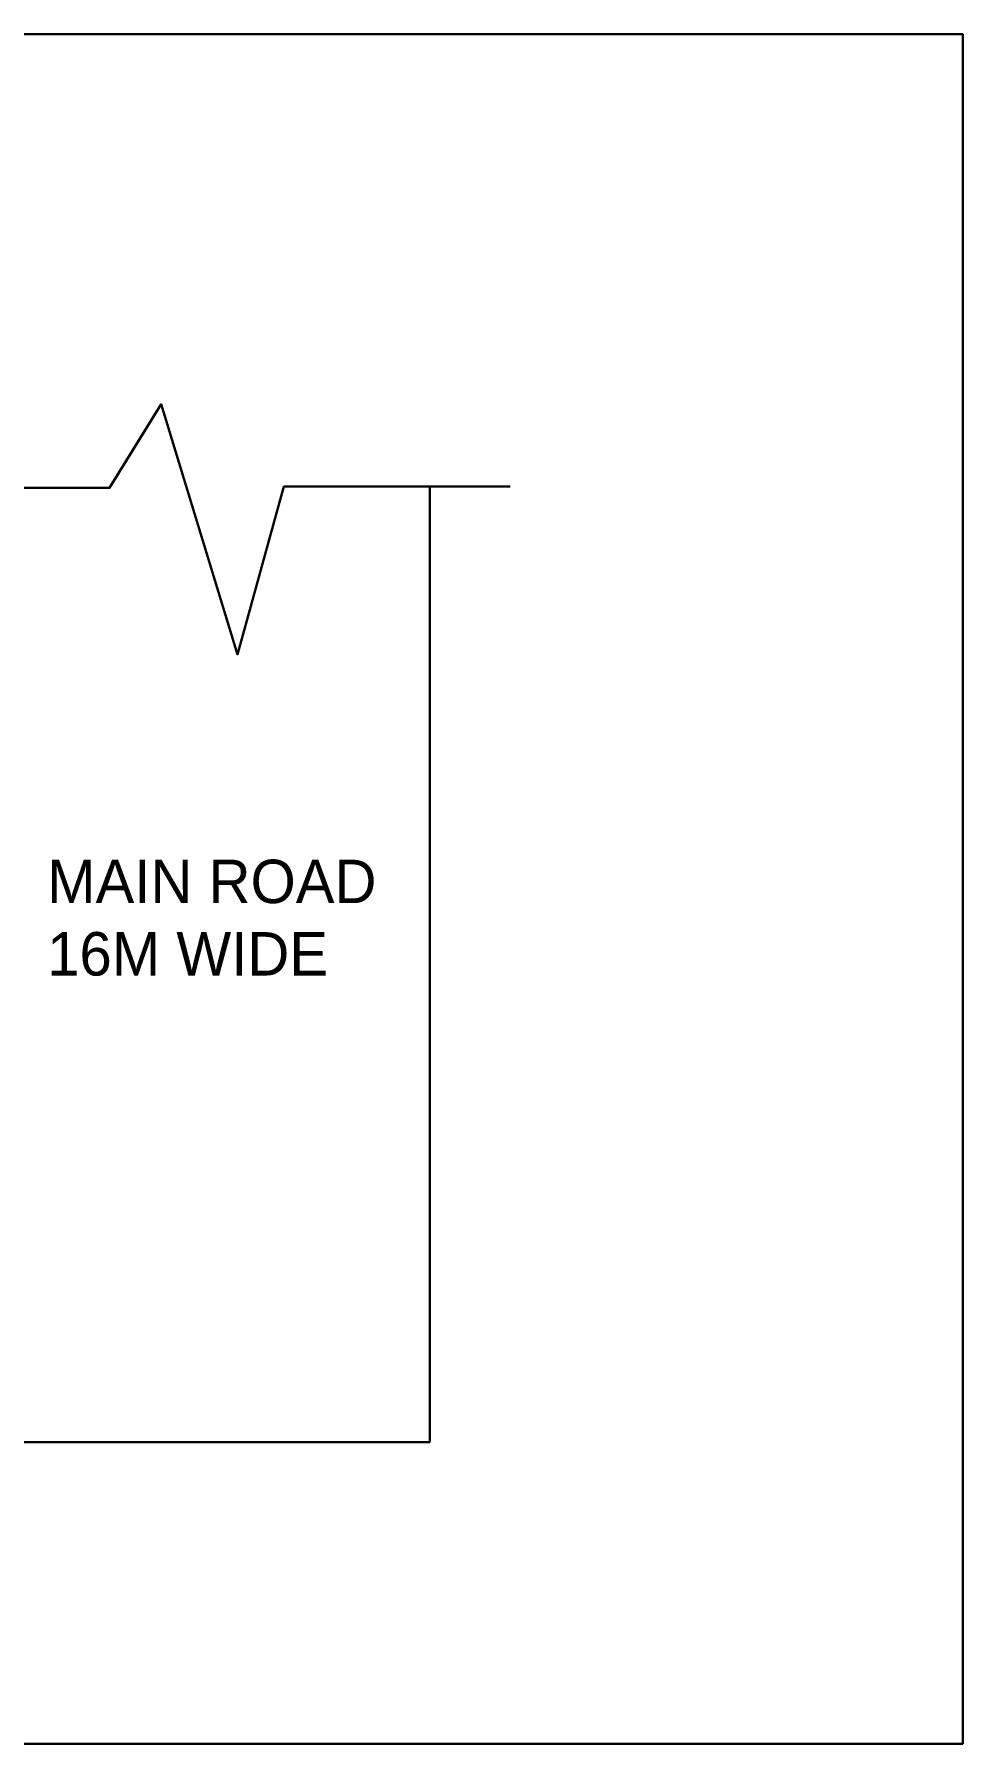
# Model space of a CAD drawing. Extents: x -454308 to 890911, y -14103 to 1343694.
# Drawn here: x 221484 to 222766, y 649813 to 652175 of the extents above; entities that cross this region are included whole.
import ezdxf

# ---------------------------------------------------------------- set-up
doc = ezdxf.new("R2010")
doc.units = 0
doc.header["$MEASUREMENT"] = 0
doc.styles.get("Standard").update_dxf_attribs({"font": 'stylu.ttf', "height": 7})

msp = doc.modelspace()

# ---------------------------------------------------------------- linework, layer by layer
at = {"lineweight": 30}
for p in [(222029.635, 651547.929), (220428.251, 650229.921)]:
    msp.add_line(p, (222029.635, 650229.921), dxfattribs=at)
msp.add_lwpolyline([(219645.545, 652174.788), (222765.647, 652174.788), (222765.647, 649813.006), (219645.545, 649813.006)], close=True, dxfattribs=at)
msp.add_lwpolyline([(221271.37, 651547.929), (221587.629, 651547.929), (221658.861, 651663.598), (221764.282, 651317.945), (221828.388, 651549.804), (222140.757, 651549.804)], dxfattribs=at)

# ---------------------------------------------------------------- texts
at = {"lineweight": 30, "insert": (221501.496, 651034.385), "char_height": 60, "attachment_point": 1}
msp.add_mtext_dynamic_manual_height_columns('MAIN ROAD 16M WIDE', width=539.18731, gutter_width=35, heights=[0], dxfattribs=at)

doc.saveas('drawing.dxf')
